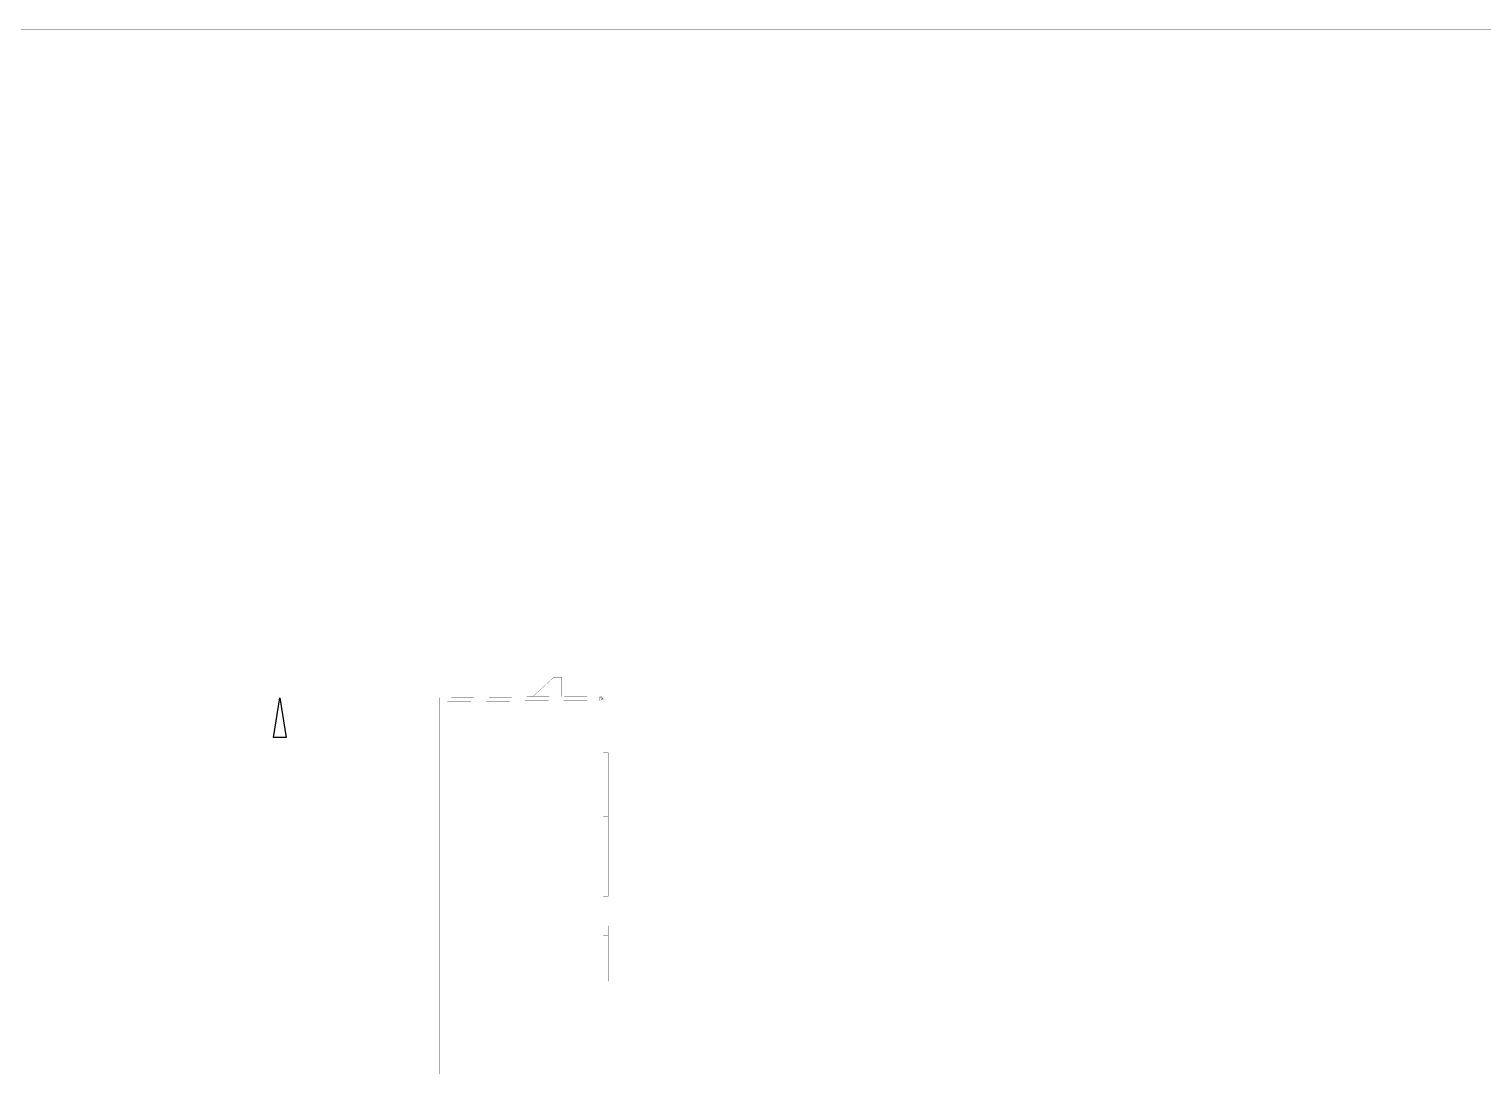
# Model space of a CAD drawing. Header units: inches. Extents: x 0 to 35.2, y -0.7 to 15.9.
# Drawn here: x 26.58 to 30.172, y 4.977 to 7.54 of the extents above; entities that cross this region are included whole.
import ezdxf

# ---------------------------------------------------------------- set-up
doc = ezdxf.new("R2010")
doc.units = ezdxf.units.IN
doc.header["$MEASUREMENT"] = 0
doc.layers.add('Board Outline', color=216, linetype='Continuous')
doc.layers.add('Dimensions', color=6, linetype='Continuous')

msp = doc.modelspace()

# ---------------------------------------------------------------- linework, layer by layer
at = {"layer": 'Board Outline'}
for p, q in [((27.1838, 5.7885), (27.1996, 5.8869)), ((27.1996, 5.8869), (27.2153, 5.7885)), ((27.2153, 5.7885), (27.1838, 5.7885))]:
    msp.add_line(p, q, dxfattribs=at)
for points in [[(21.5406, 7.5394, 0.0005, 0.0005, 0), (34.9854, 7.5394, 0.0005, 0.0005, 0)], [(27.1602, 5.8869, 0.0005, 0.0005, 0), (27.5539, 5.8869, 0.0005, 0.0005, 0)], [(27.1996, 2.4649, 0.0005, 0.0005, 0), (27.1996, 5.8869, 0.0005, 0.0005, 0)]]:
    msp.add_lwpolyline(points, format="xyseb", dxfattribs=at)
for points in [[(27.1601, 5.8869, 0.00025, 0.00025, 1), (27.1603, 5.8869, 0.00025, 0.00025, 1)], [(27.1994, 5.8869, 0.00025, 0.00025, 1), (27.1997, 5.8869, 0.00025, 0.00025, 1)], [(27.5538, 5.8869, 0.00025, 0.00025, 1), (27.554, 5.8869, 0.00025, 0.00025, 1)]]:
    msp.add_lwpolyline(points, format="xyseb", close=True, dxfattribs=at)
at = {"layer": 'Dimensions'}
for points in [[(27.8239, 5.889, 0.0005, 0.0005, 0), (27.8767, 5.9377, 0.0005, 0.0005, 0)], [(27.8767, 5.9377, 0.0005, 0.0005, 0), (27.8964, 5.9377, 0.0005, 0.0005, 0)], [(27.8964, 5.8896, 0.0005, 0.0005, 0), (27.8964, 5.9377, 0.0005, 0.0005, 0)], [(27.5933, 5.8869, 0.0005, 0.0005, 0), (27.9888, 5.8904, 0.0005, 0.0005, 0)], [(27.5933, 5.8771, 0.0005, 0.0005, 0), (27.5933, 5.8869, 0.0005, 0.0005, 0)], [(27.5933, 5.8771, 0.0005, 0.0005, 0), (27.9888, 5.8805, 0.0005, 0.0005, 0)], [(27.5933, 2.4747, 0.0005, 0.0005, 0), (27.5933, 5.8771, 0.0005, 0.0005, 0)], [(27.9888, 5.8904, 0.0005, 0.0005, -0.256545), (27.9894, 5.8899, 0.0005, 0.0005, 0)], [(27.9888, 5.8904, 0.0005, 0.0005, -0.196428), (27.9958, 5.8876, 0.0005, 0.0005, 0)], [(27.9888, 5.8805, 0.0005, 0.0005, 0), (27.9891, 5.8821, 0.0005, 0.0005, 0)], [(27.9888, 5.8805, 0.0005, 0.0005, 0), (27.9933, 5.8814, 0.0005, 0.0005, 0)], [(27.9888, 4.8846, 0.0005, 0.0005, 0), (27.9888, 5.8805, 0.0005, 0.0005, 0)], [(27.9891, 5.8821, 0.0005, 0.0005, 0), (27.9897, 5.885, 0.0005, 0.0005, 0)], [(27.9894, 5.8899, 0.0005, 0.0005, -0.041721), (27.9897, 5.8893, 0.0005, 0.0005, 0)], [(27.9897, 5.8893, 0.0005, 0.0005, -0.025273), (27.99, 5.8885, 0.0005, 0.0005, 0)], [(27.9897, 5.885, 0.0005, 0.0005, 0), (27.9902, 5.8875, 0.0005, 0.0005, 0)], [(27.99, 5.8885, 0.0005, 0.0005, -0.017643), (27.9902, 5.8875, 0.0005, 0.0005, 0)], [(27.9902, 5.8875, 0.0005, 0.0005, -0.018453), (27.9916, 5.8881, 0.0005, 0.0005, 0)], [(27.9902, 5.8875, 0.0005, 0.0005, -0.151078), (27.9958, 5.882, 0.0005, 0.0005, 0)], [(27.9916, 5.8881, 0.0005, 0.0005, -0.1176), (27.994, 5.8884, 0.0005, 0.0005, 0)], [(27.9933, 5.8814, 0.0005, 0.0005, 0), (27.9946, 5.8817, 0.0005, 0.0005, 0)], [(27.994, 5.8884, 0.0005, 0.0005, -0.172236), (27.9958, 5.8876, 0.0005, 0.0005, 0)], [(27.9946, 5.8817, 0.0005, 0.0005, 0), (27.9958, 5.882, 0.0005, 0.0005, 0)], [(27.9958, 5.8876, 0.0005, 0.0005, -0.044158), (27.9964, 5.8868, 0.0005, 0.0005, 0)], [(27.9958, 5.8876, 0.0005, 0.0005, -0.198614), (27.9988, 5.8805, 0.0005, 0.0005, 0)], [(27.9967, 5.8858, 0.0005, 0.0005, -0.146844), (27.9958, 5.882, 0.0005, 0.0005, 0)], [(27.9958, 5.882, 0.0005, 0.0005, -0.043001), (27.9977, 5.8815, 0.0005, 0.0005, 0)], [(27.9964, 5.8868, 0.0005, 0.0005, -0.094085), (27.9967, 5.8858, 0.0005, 0.0005, 0)], [(27.9977, 5.8815, 0.0005, 0.0005, -0.042409), (27.9983, 5.8812, 0.0005, 0.0005, 0)], [(27.9983, 5.8812, 0.0005, 0.0005, -0.083374), (27.9986, 5.8809, 0.0005, 0.0005, 0)], [(27.9986, 5.8809, 0.0005, 0.0005, -0.176055), (27.9988, 5.8805, 0.0005, 0.0005, 0)], [(27.9988, 4.8846, 0.0005, 0.0005, 0), (27.9988, 5.8805, 0.0005, 0.0005, 0)], [(27.9988, 5.7506, 0.0005, 0.0005, 0), (28.0106, 5.7506, 0.0005, 0.0005, 0)], [(28.0106, 5.5931, 0.0005, 0.0005, 0), (28.0106, 5.7506, 0.0005, 0.0005, 0)], [(27.9988, 5.5931, 0.0005, 0.0005, 0), (28.0106, 5.5931, 0.0005, 0.0005, 0)], [(28.0106, 5.3963, 0.0005, 0.0005, 0), (28.0106, 5.5931, 0.0005, 0.0005, 0)], [(27.9988, 5.3963, 0.0005, 0.0005, 0), (28.0106, 5.3963, 0.0005, 0.0005, 0)], [(27.9988, 5.3258, 0.0005, 0.0005, 0), (28.0106, 5.3258, 0.0005, 0.0005, 0)], [(27.9988, 5.3235, 0.0005, 0.0005, 0), (28.0106, 5.3235, 0.0005, 0.0005, 0)], [(28.0106, 5.3001, 0.0005, 0.0005, 0), (28.0106, 5.3235, 0.0005, 0.0005, 0)], [(27.9988, 5.3001, 0.0005, 0.0005, 0), (28.0106, 5.3001, 0.0005, 0.0005, 0)], [(28.0106, 5.1857, 0.0005, 0.0005, 0), (28.0106, 5.3001, 0.0005, 0.0005, 0)], [(27.9988, 5.1857, 0.0005, 0.0005, 0), (28.0106, 5.1857, 0.0005, 0.0005, 0)], [(27.9988, 5.1834, 0.0005, 0.0005, 0), (28.0106, 5.1834, 0.0005, 0.0005, 0)]]:
    msp.add_lwpolyline(points, format="xyseb", dxfattribs=at)
for points in [[(27.8766, 5.9377, 0.00025, 0.00025, 1), (27.8769, 5.9377, 0.00025, 0.00025, 1)], [(27.8766, 5.9377, 0.00025, 0.00025, 1), (27.8769, 5.9377, 0.00025, 0.00025, 1)], [(27.8963, 5.9377, 0.00025, 0.00025, 1), (27.8965, 5.9377, 0.00025, 0.00025, 1)], [(27.8963, 5.9377, 0.00025, 0.00025, 1), (27.8965, 5.9377, 0.00025, 0.00025, 1)], [(27.5931, 5.8869, 0.00025, 0.00025, 1), (27.5934, 5.8869, 0.00025, 0.00025, 1)], [(27.5931, 5.8869, 0.00025, 0.00025, 1), (27.5934, 5.8869, 0.00025, 0.00025, 1)], [(27.5931, 5.8771, 0.00025, 0.00025, 1), (27.5934, 5.8771, 0.00025, 0.00025, 1)], [(27.5931, 5.8771, 0.00025, 0.00025, 1), (27.5934, 5.8771, 0.00025, 0.00025, 1)], [(27.5931, 5.8771, 0.00025, 0.00025, 1), (27.5934, 5.8771, 0.00025, 0.00025, 1)], [(27.8238, 5.889, 0.00025, 0.00025, 1), (27.824, 5.889, 0.00025, 0.00025, 1)], [(27.8963, 5.8896, 0.00025, 0.00025, 1), (27.8965, 5.8896, 0.00025, 0.00025, 1)], [(27.9887, 5.8904, 0.00025, 0.00025, 1), (27.989, 5.8904, 0.00025, 0.00025, 1)], [(27.9887, 5.8904, 0.00025, 0.00025, 1), (27.989, 5.8904, 0.00025, 0.00025, 1)], [(27.9887, 5.8904, 0.00025, 0.00025, 1), (27.989, 5.8904, 0.00025, 0.00025, 1)], [(27.9887, 5.8805, 0.00025, 0.00025, 1), (27.989, 5.8805, 0.00025, 0.00025, 1)], [(27.9887, 5.8805, 0.00025, 0.00025, 1), (27.989, 5.8805, 0.00025, 0.00025, 1)], [(27.9887, 5.8805, 0.00025, 0.00025, 1), (27.989, 5.8805, 0.00025, 0.00025, 1)], [(27.9887, 5.8805, 0.00025, 0.00025, 1), (27.989, 5.8805, 0.00025, 0.00025, 1)], [(27.989, 5.8821, 0.00025, 0.00025, 1), (27.9893, 5.8821, 0.00025, 0.00025, 1)], [(27.989, 5.8821, 0.00025, 0.00025, 1), (27.9893, 5.8821, 0.00025, 0.00025, 1)], [(27.9893, 5.8899, 0.00025, 0.00025, 1), (27.9896, 5.8899, 0.00025, 0.00025, 1)], [(27.9893, 5.8899, 0.00025, 0.00025, 1), (27.9896, 5.8899, 0.00025, 0.00025, 1)], [(27.9896, 5.8893, 0.00025, 0.00025, 1), (27.9898, 5.8893, 0.00025, 0.00025, 1)], [(27.9896, 5.8893, 0.00025, 0.00025, 1), (27.9898, 5.8893, 0.00025, 0.00025, 1)], [(27.9896, 5.885, 0.00025, 0.00025, 1), (27.9898, 5.885, 0.00025, 0.00025, 1)], [(27.9896, 5.885, 0.00025, 0.00025, 1), (27.9898, 5.885, 0.00025, 0.00025, 1)], [(27.9899, 5.8885, 0.00025, 0.00025, 1), (27.9901, 5.8885, 0.00025, 0.00025, 1)], [(27.9899, 5.8885, 0.00025, 0.00025, 1), (27.9901, 5.8885, 0.00025, 0.00025, 1)], [(27.9901, 5.8875, 0.00025, 0.00025, 1), (27.9903, 5.8875, 0.00025, 0.00025, 1)], [(27.9901, 5.8875, 0.00025, 0.00025, 1), (27.9903, 5.8875, 0.00025, 0.00025, 1)], [(27.9901, 5.8875, 0.00025, 0.00025, 1), (27.9903, 5.8875, 0.00025, 0.00025, 1)], [(27.9901, 5.8875, 0.00025, 0.00025, 1), (27.9903, 5.8875, 0.00025, 0.00025, 1)], [(27.9914, 5.8881, 0.00025, 0.00025, 1), (27.9917, 5.8881, 0.00025, 0.00025, 1)], [(27.9914, 5.8881, 0.00025, 0.00025, 1), (27.9917, 5.8881, 0.00025, 0.00025, 1)], [(27.9932, 5.8814, 0.00025, 0.00025, 1), (27.9934, 5.8814, 0.00025, 0.00025, 1)], [(27.9932, 5.8814, 0.00025, 0.00025, 1), (27.9934, 5.8814, 0.00025, 0.00025, 1)], [(27.9939, 5.8884, 0.00025, 0.00025, 1), (27.9941, 5.8884, 0.00025, 0.00025, 1)], [(27.9939, 5.8884, 0.00025, 0.00025, 1), (27.9941, 5.8884, 0.00025, 0.00025, 1)], [(27.9945, 5.8817, 0.00025, 0.00025, 1), (27.9948, 5.8817, 0.00025, 0.00025, 1)], [(27.9945, 5.8817, 0.00025, 0.00025, 1), (27.9948, 5.8817, 0.00025, 0.00025, 1)], [(27.9957, 5.8876, 0.00025, 0.00025, 1), (27.996, 5.8876, 0.00025, 0.00025, 1)], [(27.9957, 5.8876, 0.00025, 0.00025, 1), (27.996, 5.8876, 0.00025, 0.00025, 1)], [(27.9957, 5.8876, 0.00025, 0.00025, 1), (27.996, 5.8876, 0.00025, 0.00025, 1)], [(27.9957, 5.8876, 0.00025, 0.00025, 1), (27.996, 5.8876, 0.00025, 0.00025, 1)], [(27.9957, 5.882, 0.00025, 0.00025, 1), (27.996, 5.882, 0.00025, 0.00025, 1)], [(27.9957, 5.882, 0.00025, 0.00025, 1), (27.996, 5.882, 0.00025, 0.00025, 1)], [(27.9957, 5.882, 0.00025, 0.00025, 1), (27.996, 5.882, 0.00025, 0.00025, 1)], [(27.9957, 5.882, 0.00025, 0.00025, 1), (27.996, 5.882, 0.00025, 0.00025, 1)], [(27.9963, 5.8868, 0.00025, 0.00025, 1), (27.9965, 5.8868, 0.00025, 0.00025, 1)], [(27.9963, 5.8868, 0.00025, 0.00025, 1), (27.9965, 5.8868, 0.00025, 0.00025, 1)], [(27.9965, 5.8858, 0.00025, 0.00025, 1), (27.9968, 5.8858, 0.00025, 0.00025, 1)], [(27.9965, 5.8858, 0.00025, 0.00025, 1), (27.9968, 5.8858, 0.00025, 0.00025, 1)], [(27.9975, 5.8815, 0.00025, 0.00025, 1), (27.9978, 5.8815, 0.00025, 0.00025, 1)], [(27.9975, 5.8815, 0.00025, 0.00025, 1), (27.9978, 5.8815, 0.00025, 0.00025, 1)], [(27.9982, 5.8812, 0.00025, 0.00025, 1), (27.9984, 5.8812, 0.00025, 0.00025, 1)], [(27.9982, 5.8812, 0.00025, 0.00025, 1), (27.9984, 5.8812, 0.00025, 0.00025, 1)], [(27.9985, 5.8809, 0.00025, 0.00025, 1), (27.9988, 5.8809, 0.00025, 0.00025, 1)], [(27.9985, 5.8809, 0.00025, 0.00025, 1), (27.9988, 5.8809, 0.00025, 0.00025, 1)], [(27.9987, 5.8805, 0.00025, 0.00025, 1), (27.9989, 5.8805, 0.00025, 0.00025, 1)], [(27.9987, 5.8805, 0.00025, 0.00025, 1), (27.9989, 5.8805, 0.00025, 0.00025, 1)], [(27.9987, 5.8805, 0.00025, 0.00025, 1), (27.9989, 5.8805, 0.00025, 0.00025, 1)], [(27.9987, 5.7506, 0.00025, 0.00025, 1), (27.9989, 5.7506, 0.00025, 0.00025, 1)], [(28.0105, 5.7506, 0.00025, 0.00025, 1), (28.0107, 5.7506, 0.00025, 0.00025, 1)], [(28.0105, 5.7506, 0.00025, 0.00025, 1), (28.0107, 5.7506, 0.00025, 0.00025, 1)], [(27.9987, 5.5931, 0.00025, 0.00025, 1), (27.9989, 5.5931, 0.00025, 0.00025, 1)], [(28.0105, 5.5931, 0.00025, 0.00025, 1), (28.0107, 5.5931, 0.00025, 0.00025, 1)], [(28.0105, 5.5931, 0.00025, 0.00025, 1), (28.0107, 5.5931, 0.00025, 0.00025, 1)], [(28.0105, 5.5931, 0.00025, 0.00025, 1), (28.0107, 5.5931, 0.00025, 0.00025, 1)], [(27.9987, 5.3963, 0.00025, 0.00025, 1), (27.9989, 5.3963, 0.00025, 0.00025, 1)], [(28.0105, 5.3963, 0.00025, 0.00025, 1), (28.0107, 5.3963, 0.00025, 0.00025, 1)], [(28.0105, 5.3963, 0.00025, 0.00025, 1), (28.0107, 5.3963, 0.00025, 0.00025, 1)], [(27.9987, 5.3258, 0.00025, 0.00025, 1), (27.9989, 5.3258, 0.00025, 0.00025, 1)], [(27.9987, 5.3235, 0.00025, 0.00025, 1), (27.9989, 5.3235, 0.00025, 0.00025, 1)], [(28.0105, 5.3258, 0.00025, 0.00025, 1), (28.0107, 5.3258, 0.00025, 0.00025, 1)], [(28.0105, 5.3235, 0.00025, 0.00025, 1), (28.0107, 5.3235, 0.00025, 0.00025, 1)], [(28.0105, 5.3235, 0.00025, 0.00025, 1), (28.0107, 5.3235, 0.00025, 0.00025, 1)], [(27.9987, 5.3001, 0.00025, 0.00025, 1), (27.9989, 5.3001, 0.00025, 0.00025, 1)], [(28.0105, 5.3001, 0.00025, 0.00025, 1), (28.0107, 5.3001, 0.00025, 0.00025, 1)], [(28.0105, 5.3001, 0.00025, 0.00025, 1), (28.0107, 5.3001, 0.00025, 0.00025, 1)], [(28.0105, 5.3001, 0.00025, 0.00025, 1), (28.0107, 5.3001, 0.00025, 0.00025, 1)], [(27.9987, 5.1857, 0.00025, 0.00025, 1), (27.9989, 5.1857, 0.00025, 0.00025, 1)], [(27.9987, 5.1834, 0.00025, 0.00025, 1), (27.9989, 5.1834, 0.00025, 0.00025, 1)], [(28.0105, 5.1857, 0.00025, 0.00025, 1), (28.0107, 5.1857, 0.00025, 0.00025, 1)], [(28.0105, 5.1857, 0.00025, 0.00025, 1), (28.0107, 5.1857, 0.00025, 0.00025, 1)], [(28.0105, 5.1834, 0.00025, 0.00025, 1), (28.0107, 5.1834, 0.00025, 0.00025, 1)]]:
    msp.add_lwpolyline(points, format="xyseb", close=True, dxfattribs=at)

doc.saveas('drawing.dxf')
